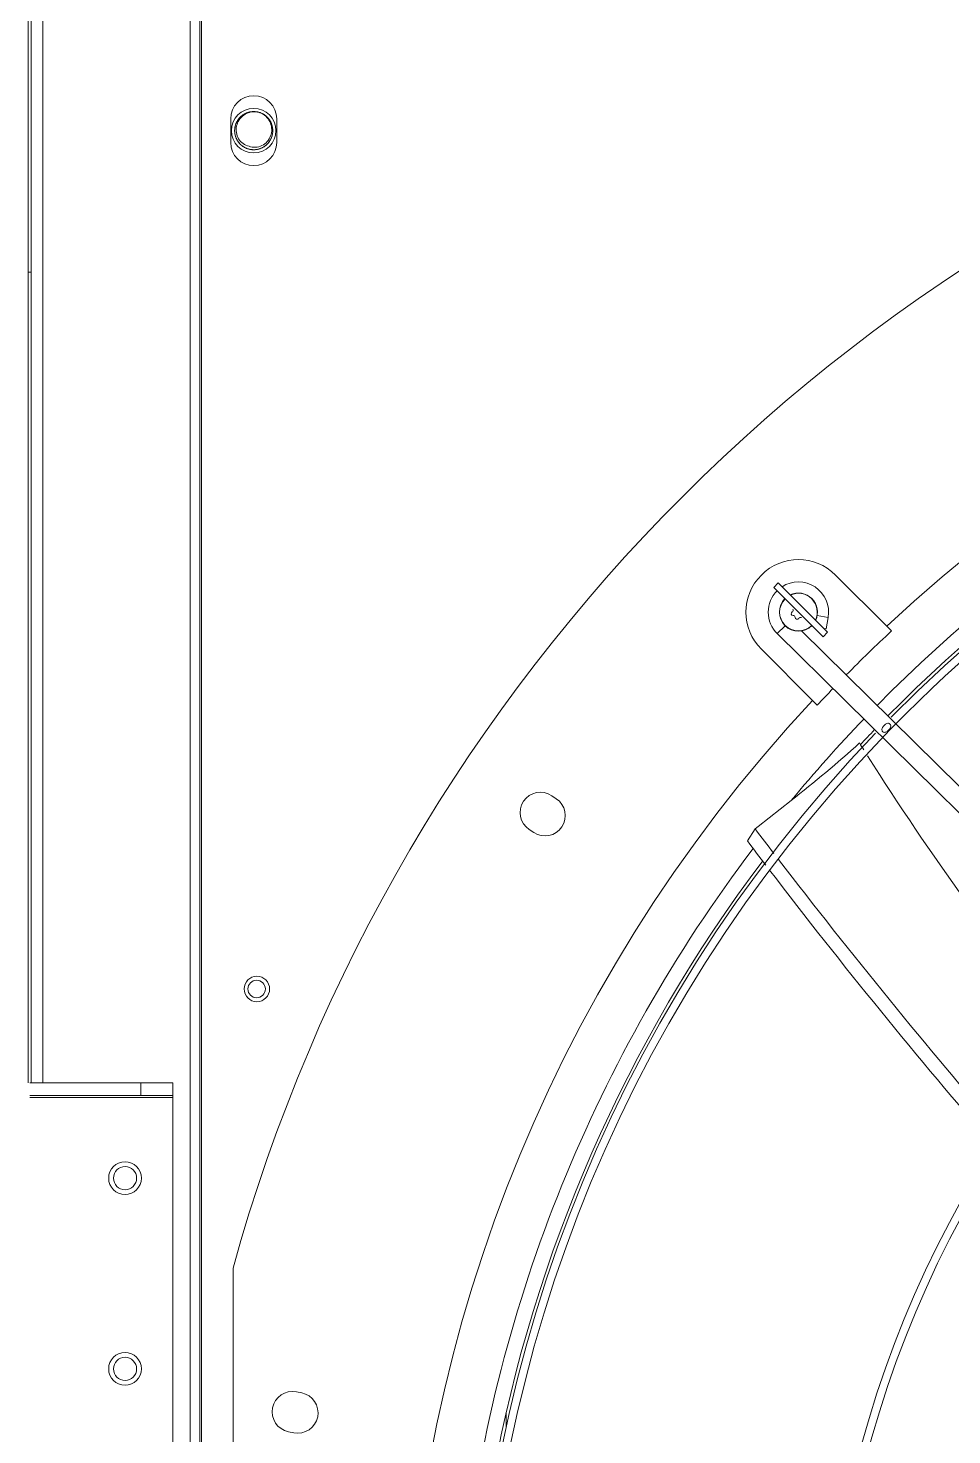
# Model space of a CAD drawing. Header units: millimetres. Extents: x 113490 to 142599, y -20467 to 115.
# Drawn here: x 129509.2 to 129800, y -11265.2 to -10822.7 of the extents above; entities that cross this region are included whole.
import ezdxf

# ---------------------------------------------------------------- set-up
doc = ezdxf.new("R2010")
doc.units = ezdxf.units.MM
doc.layers.add('DV3_0', color=7, linetype='Continuous')

msp = doc.modelspace()

# ---------------------------------------------------------------- linework, layer by layer
at = {"layer": 'DV3_0', "color": 7, "linetype": 'Continuous', "lineweight": 20}
for p, q in [((129563.84, -11862.07), (129563.84, -9845.59)), ((129513.84, -11154.49), (129513.84, -10494.49)), ((129513.84, -11154.49), (129513.84, -10494.49)), ((129757.59, -11007.48), (129761.04, -11008.09)), ((129747.47, -11010.71), (129745.01, -11013.2)), ((129509.74, -11159.09), (129554.74, -11159.09)), ((129509.74, -11159.09), (129554.74, -11159.09))]:
    msp.add_line(p, q, dxfattribs=at)
at = {"layer": 'DV3_0', "color": 7, "linetype": 'Continuous', "lineweight": 15}
for p, q in [((129560.24, -11847.85), (129560.24, -9857.26)), ((129563.24, -11847.85), (129563.24, -9857.26)), ((129509.24, -11154.49), (129509.24, -10494.49)), ((129509.24, -11154.49), (129509.24, -10494.49)), ((129510.24, -11154.49), (129510.24, -10494.49)), ((129510.24, -11154.49), (129510.24, -10494.49)), ((129572.99, -10851.24), (129572.99, -10858.74)), ((129587.49, -10858.74), (129587.49, -10851.24)), ((129509.24, -10899.48), (129510.24, -10899.48)), ((129509.24, -10899.48), (129510.24, -10899.48)), ((129779.46, -11010.88), (129763.35, -10994.77)), ((129745.32, -10997.24), (129743.91, -10998.66)), ((129759.46, -11014.22), (129743.91, -10998.66)), ((129745.32, -10997.24), (129760.88, -11012.8)), ((129760.4, -11011.7), (129761.04, -11008.09)), ((129745.01, -11013.2), (130087.44, -11350.87)), ((130091, -11345.95), (129752.7, -11012.35)), ((129756.21, -11010.96), (129755.72, -11010.88)), ((129759.46, -11014.22), (129760.88, -11012.8)), ((129759.64, -11011.57), (129760.4, -11011.7)), ((129780.96, -11012.37), (129779.46, -11010.88)), ((129740.02, -11018.1), (129756.13, -11034.22)), ((129756.13, -11034.22), (129757.62, -11035.71)), ((129675.47, -11065.13), (129674.06, -11064.19)), ((129749.39, -11065.73), (129739.04, -11073.89)), ((129666.95, -11074.83), (129668.36, -11075.78)), ((129738.11, -11074.65), (129735.66, -11078.43)), ((129739.04, -11073.89), (129738.11, -11074.65)), ((129509.74, -11154.49), (129544.74, -11154.49)), ((129509.74, -11154.49), (129544.74, -11154.49)), ((129544.74, -11158.49), (129544.74, -11154.49)), ((129544.74, -11154.49), (129554.74, -11154.49)), ((129554.74, -11154.49), (129554.74, -11158.49)), ((129509.74, -11158.49), (129544.74, -11158.49)), ((129509.74, -11158.49), (129544.74, -11158.49)), ((129554.74, -11158.49), (129544.74, -11158.49)), ((129554.74, -11158.49), (129554.74, -11159.09)), ((129554.74, -11159.09), (129554.74, -11269.89)), ((129573.74, -11212.82), (129573.74, -11507.16)), ((129595.35, -11252.04), (129593.68, -11251.71)), ((129659.75, -11262.66), (129659.75, -11258.08)), ((129591.19, -11264.26), (129592.85, -11264.6))]:
    msp.add_line(p, q, dxfattribs=at)
for centre, radius in [((129580.24, -10854.99), 7), ((129581.24, -11124.99), 4), ((129581.15, -11124.99), 2.75), ((129539.74, -11184.49), 5.15), ((129539.74, -11184.49), 3.65), ((129539.74, -11244.49), 5.15), ((129539.74, -11244.49), 3.65)]:
    msp.add_circle(centre, radius, dxfattribs=at)
for centre, radius, start, end in [((130105.24, -11359.99), 551.5, 105.4775, 164.5225), ((129580.24, -10851.24), 7.25, 0, 180), ((129580.24, -10854.99), 6, 64.8963, 82.5227), ((129580.24, -10858.74), 7.25, 180, 0), ((130105.24, -11359.99), 477.5, 46.9802, 133.0198), ((130105.24, -11359.99), 456, 45.9967, 135.345), ((130105.24, -11359.99), 453.5, 90, 135.5593), ((130105.24, -11359.99), 457, 110.247, 135.4011), ((129751.68, -11006.44), 16.5, 45, 225), ((129751.68, -11006.44), 9.5, 135, 225.4011), ((129751.68, -11006.44), 9.5, 350, 122.8178), ((129751.68, -11006.44), 6, 334.4712, 115.5288), ((129751.68, -11006.44), 5.91, 334.7712, 115.2288), ((129751.68, -11006.44), 6, 135, 315), ((129751.68, -11006.44), 5.91, 135, 315), ((129750.01, -11006.88), 0.6, 118.8618, 271.1382), ((129749.43, -11005.83), 0.6, 298.8788, 31.1212), ((129750.04, -11008.08), 0.6, 358.8788, 91.1212), ((129751.24, -11008.11), 0.6, 178.8617, 331.1383), ((129752.29, -11008.69), 0.6, 58.8788, 151.1212), ((130105.24, -11359.99), 475.39, 133.011, 135.4011), ((130105.24, -11359.99), 475.39, 136.1242, 136.989), ((130105.24, -11359.99), 477.5, 136.9802, 223.0198), ((130105.24, -11359.99), 456, 136.2282, 225.3442), ((130105.24, -11359.99), 453.5, 135.9912, 225.5589), ((130105.24, -11359.99), 457, 136.1533, 136.9627), ((130105.24, -11359.99), 453.5, 135.9166, 135.9912), ((130105.24, -11359.99), 453.5, 135.5593, 135.9166), ((129497.76, -10745.29), 407.44, 308.1421, 312.0989), ((130510.63, -10585.4), 872.25, 211.99842, 212.16586), ((130510.63, -10585.4), 872.25, 212.31442, 219.53683), ((129670.5, -11069.51), 6.4, 56.25, 236.25), ((129671.92, -11070.45), 6.4, 236.25, 56.25), ((131269.48, -9914.21), 1921.39, 217.15391, 217.44204), ((131205.25, -9969.73), 1840.9, 217.03202, 217.32877), ((130105.24, -11359.99), 457, 142.9574, 169.7123), ((131269.48, -9914.21), 1921.39, 217.51308, 220.85897), ((131205.25, -9969.73), 1840.9, 217.39011, 220.89455), ((130105.24, -11359.99), 343.5, 135.6595, 225.6229), ((130105.24, -11359.99), 346, 136.506, 225.3203), ((129592.43, -11257.99), 6.4, 78.75, 258.75), ((129594.1, -11258.32), 6.4, 258.75, 78.75)]:
    msp.add_arc(centre, radius, start, end, dxfattribs=at)
at = {"layer": 'DV3_0', "color": 7, "linetype": 'Continuous', "lineweight": 20}
for start, end in [(110.0855, 135.4011), (136.1456, 140.4114), (142.7915, 173.1384)]:
    msp.add_arc((130105.24, -11359.99), 461.75, start, end, dxfattribs=at)
at = {"layer": 'DV3_0', "color": 7, "linetype": 'Continuous', "lineweight": 15}
msp.add_rational_spline([(129585.78, -10852.69), (129584.45, -10849.49), (129581.02, -10849.04), (129577.58, -10848.59), (129575.48, -10851.34), (129573.37, -10854.09), (129574.7, -10857.29), (129576.02, -10860.49), (129579.46, -10860.94), (129582.89, -10861.39), (129585, -10858.64), (129587.11, -10855.89), (129585.78, -10852.69), (129584.45, -10849.49), (129581.02, -10849.04), (129577.58, -10848.59), (129575.48, -10851.34), (129573.37, -10854.09), (129574.7, -10857.29), (129576.02, -10860.49), (129579.46, -10860.94), (129582.89, -10861.39), (129585, -10858.64), (129587.11, -10855.89), (129585.78, -10852.69), (129584.89, -10850.54), (129582.78, -10849.56)], [1, 0.866025403784, 1, 0.866025403784, 1, 0.866025403784, 1, 0.866025403784, 1, 0.866025403784, 1, 0.866025403784, 1, 0.866025403784, 1, 0.866025403784, 1, 0.866025403784, 1, 0.866025403784, 1, 0.866025403784, 1, 0.866025403784, 1, 0.90591222949, 0.943976505854], degree=2, knots=[0.94372108, 0.94372108, 0.94372108, 0.9481517, 0.9481517, 0.95258231, 0.95258231, 0.95701293, 0.95701293, 0.96144354, 0.96144354, 0.96587416, 0.96587416, 0.97030477, 0.97030477, 0.97473539, 0.97473539, 0.979166, 0.979166, 0.98359662, 0.98359662, 0.98802723, 0.98802723, 0.99245785, 0.99245785, 0.99688846, 0.99688846, 1, 1, 1], dxfattribs=at)
for points, knots in [([(129578.78, -10859.91), (129577.41, -10859.59), (129576.22, -10858.71), (129574.79, -10856.34), (129574.56, -10854.87), (129575.14, -10852.17), (129575.96, -10850.94), (129578.21, -10849.31), (129579.63, -10848.92), (129581.02, -10849.04)], [0, 0, 0, 0, 0.25, 0.25, 0.5, 0.5, 0.75, 0.75, 1, 1, 1, 1]), ([(129582.78, -10849.56), (129584.02, -10850.21), (129584.99, -10851.3), (129586.03, -10853.89), (129586.05, -10855.36), (129585.07, -10857.97), (129584.08, -10859.08), (129581.59, -10860.28), (129580.1, -10860.39), (129578.78, -10859.91)], [0, 0, 0, 0, 0.25, 0.25, 0.5, 0.5, 0.75, 0.75, 1, 1, 1, 1]), ([(129755.91, -11010.66), (129755.93, -11010.68), (129755.98, -11010.73), (129756.08, -11010.83), (129756.17, -11010.92), (129756.21, -11010.96)], [0.93699996, 0.93699996, 0.93699996, 0.93699996, 0.94570082, 0.97250001, 1, 1, 1, 1]), ([(129778.18, -11044.03), (129778.14, -11043.98), (129778.06, -11043.89), (129777.95, -11043.65), (129777.91, -11043.25), (129778.09, -11042.82), (129778.35, -11042.43), (129778.63, -11042.12), (129778.93, -11041.84), (129779.31, -11041.57), (129779.73, -11041.39), (129780.12, -11041.42), (129780.36, -11041.53), (129780.45, -11041.61), (129780.5, -11041.65)], [0, 0, 0, 0, 0.040441, 0.08184, 0.180502, 0.319168, 0.407275, 0.502441, 0.597059, 0.684342, 0.821198, 0.918588, 0.959713, 1, 1, 1, 1]), ([(129780.5, -11041.65), (129780.54, -11041.69), (129780.62, -11041.78), (129780.73, -11042.02), (129780.77, -11042.42), (129780.59, -11042.85), (129780.33, -11043.24), (129780.05, -11043.55), (129779.75, -11043.83), (129779.37, -11044.1), (129778.95, -11044.28), (129778.56, -11044.26), (129778.32, -11044.14), (129778.23, -11044.07), (129778.18, -11044.03)], [0, 0, 0, 0, 0.040419, 0.081737, 0.180004, 0.318741, 0.407079, 0.502384, 0.597672, 0.685216, 0.821732, 0.918627, 0.959704, 1, 1, 1, 1])]:
    msp.add_open_spline(points, degree=3, knots=knots, dxfattribs=at)

doc.saveas('drawing.dxf')
